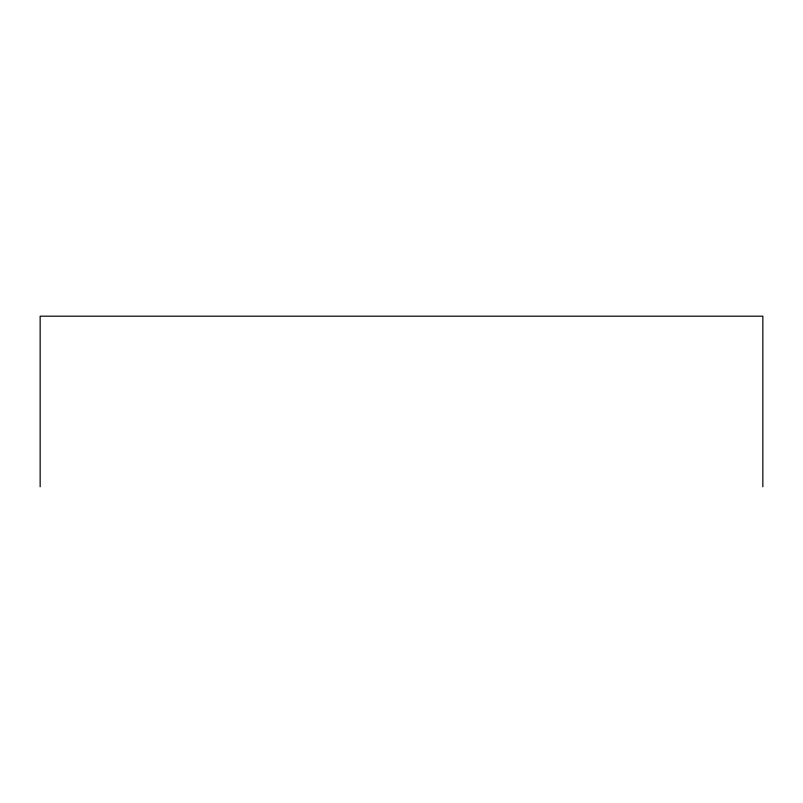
<?xml version="1.0" encoding="UTF-8"?>
<svg xmlns="http://www.w3.org/2000/svg" width="803" height="803" viewBox="0 0 803 803"><rect width="100%" height="100%" fill="white"/><g stroke="black" fill="none" stroke-linecap="round" stroke-linejoin="round"><path stroke-width="1.2" d="M762.85 486.809L762.85 316.191L40.15 316.191L40.15 486.809"/></g></svg>
